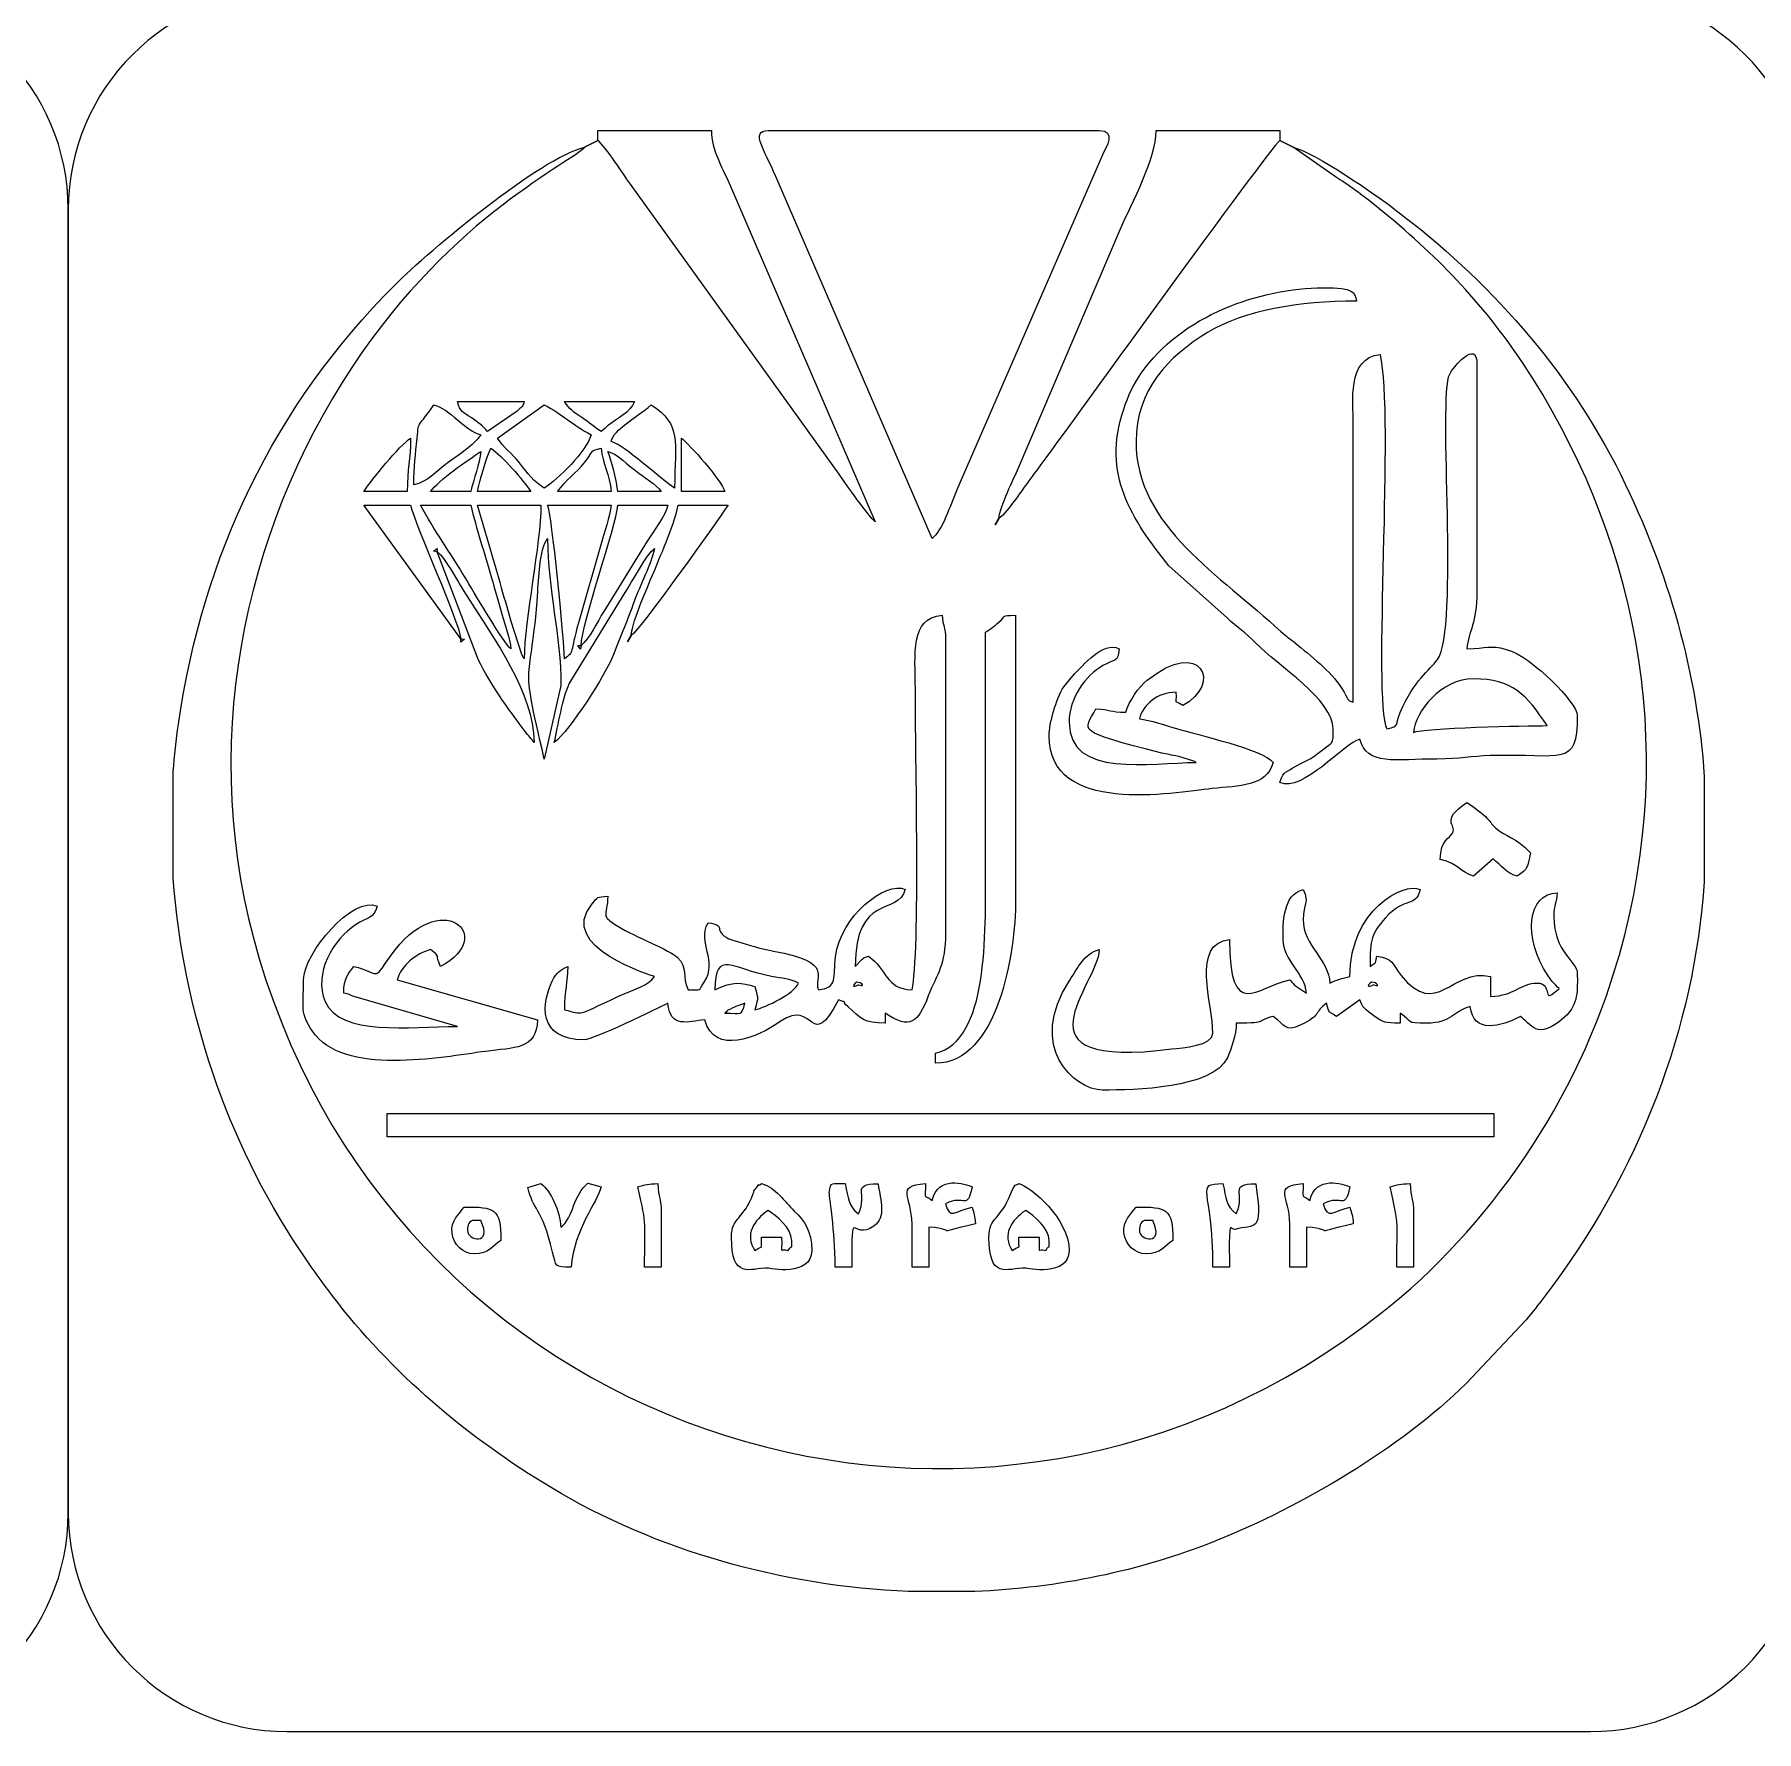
# Model space of a CAD drawing. Header units: millimetres. Extents: x -591 to 604, y 170 to 320.
# Drawn here: x 155.21 to 204.46, y 170.47 to 219.02 of the extents above; entities that cross this region are included whole.
import ezdxf

# ---------------------------------------------------------------- set-up
doc = ezdxf.new("R2010")
doc.units = ezdxf.units.MM
doc.header["$MEASUREMENT"] = 0
doc.layers.add('Layer 1', color=7, linetype='Continuous')

msp = doc.modelspace()

# ---------------------------------------------------------------- linework, layer by layer
at = {"layer": 'Layer 1', "color": 250, "lineweight": 18}
for points in [[(112.6292, 220.2725), (112.6292, 220.2725), (149.9166, 220.2725), (149.9166, 220.2725), (153.3625, 220.2725), (156.1729, 217.4621), (156.1729, 214.0162), (156.1729, 214.0162), (156.1729, 176.7288), (156.1729, 176.7288), (156.1729, 173.2829), (153.3625, 170.4725), (149.9166, 170.4725), (149.9166, 170.4725), (112.6292, 170.4725), (112.6292, 170.4725), (109.1833, 170.4725), (106.3729, 173.2829), (106.3729, 176.7288), (106.3729, 176.7288), (106.3729, 214.0162), (106.3729, 214.0162), (106.3729, 217.4621), (109.1833, 220.2725), (112.6292, 220.2725)], [(162.4292, 220.2725), (162.4292, 220.2725), (199.7166, 220.2725), (199.7166, 220.2725), (203.1625, 220.2725), (205.9729, 217.4621), (205.9729, 214.0162), (205.9729, 214.0162), (205.9729, 176.7288), (205.9729, 176.7288), (205.9729, 173.2829), (203.1625, 170.4725), (199.7166, 170.4725), (199.7166, 170.4725), (162.4292, 170.4725), (162.4292, 170.4725), (158.9833, 170.4725), (156.1729, 173.2829), (156.1729, 176.7288), (156.1729, 176.7288), (156.1729, 214.0162), (156.1729, 214.0162), (156.1729, 217.4621), (158.9833, 220.2725), (162.4292, 220.2725)]]:
    msp.add_open_spline(points, degree=3, knots=[0, 0, 0, 0, 0.125, 0.125, 0.125, 0.25, 0.25, 0.25, 0.375, 0.375, 0.375, 0.5, 0.5, 0.5, 0.625, 0.625, 0.625, 0.75, 0.75, 0.75, 0.875, 0.875, 0.875, 1, 1, 1, 1], dxfattribs=at)
at = {"layer": 'Layer 1', "color": 240}
for points, knots in [([(171.3196, 215.9787), (171.5502, 215.8096), (172.0702, 214.9777), (172.3027, 214.667), (172.3027, 214.667), (178.2232, 206.4356), (178.2232, 206.4356), (178.3936, 206.1854), (179.0925, 205.1977), (179.2561, 205.078), (179.2561, 205.078), (175.0753, 214.7622), (175.0753, 214.7622), (174.8812, 215.2163), (174.5706, 215.7037), (174.5706, 216.2656), (174.5706, 216.2656), (171.3196, 216.2656), (171.3196, 216.2656), (171.3196, 216.2656), (171.3196, 215.9787), (171.3196, 215.9787)], [0, 0, 0, 0, 0.1428571, 0.1428571, 0.1428571, 0.2857143, 0.2857143, 0.2857143, 0.4285714, 0.4285714, 0.4285714, 0.5714286, 0.5714286, 0.5714286, 0.7142857, 0.7142857, 0.7142857, 0.8571429, 0.8571429, 0.8571429, 1, 1, 1, 1]), ([(180.8816, 204.5999), (181.1687, 204.8104), (181.4157, 205.5724), (181.5919, 205.9932), (181.5919, 205.9932), (185.7667, 215.5944), (185.7667, 215.5944), (185.8563, 215.7854), (186.1591, 216.2656), (185.6625, 216.2656), (185.6625, 216.2656), (176.1963, 216.2656), (176.1963, 216.2656), (175.6735, 216.2656), (176.0796, 215.7359), (176.4138, 214.9534), (176.4138, 214.9534), (180.8816, 204.5999), (180.8816, 204.5999)], [0, 0, 0, 0, 0.1666667, 0.1666667, 0.1666667, 0.3333333, 0.3333333, 0.3333333, 0.5, 0.5, 0.5, 0.6666667, 0.6666667, 0.6666667, 0.8333333, 0.8333333, 0.8333333, 1, 1, 1, 1]), ([(182.794, 205.1736), (183.0156, 205.322), (183.5902, 206.1717), (183.805, 206.4575), (184.5037, 207.3873), (190.5305, 215.7622), (190.8261, 215.9787), (190.8261, 215.9787), (190.8261, 216.2656), (190.8261, 216.2656), (190.8261, 216.2656), (187.2881, 216.2656), (187.2881, 216.2656), (187.2881, 215.4549), (186.5991, 214.202), (186.269, 213.46), (186.269, 213.46), (183.3541, 206.6215), (183.3541, 206.6215), (183.2212, 206.2995), (182.824, 205.5346), (182.794, 205.1736)], [0, 0, 0, 0, 0.1428571, 0.1428571, 0.1428571, 0.2857143, 0.2857143, 0.2857143, 0.4285714, 0.4285714, 0.4285714, 0.5714286, 0.5714286, 0.5714286, 0.7142857, 0.7142857, 0.7142857, 0.8571429, 0.8571429, 0.8571429, 1, 1, 1, 1]), ([(191.2086, 215.7875), (191.2086, 215.7875), (192.4517, 214.927), (192.4517, 214.927), (192.9052, 214.6247), (193.2274, 214.3902), (193.6645, 214.0364), (195.2564, 212.7483), (196.6343, 211.3385), (197.7687, 209.6301), (200.9679, 204.8115), (202.2842, 198.8305), (200.5401, 192.6866), (199.3464, 188.4813), (196.7604, 184.838), (193.75, 182.4562), (182.3688, 173.4512), (165.7576, 178.6985), (161.6269, 192.6121), (159.856, 198.577), (161.1464, 204.754), (164.3008, 209.5151), (167.185, 213.8681), (170.6318, 215.3707), (170.9371, 215.7875), (169.6893, 215.4968), (166.5263, 212.8586), (165.5108, 211.8432), (162.0588, 208.3916), (160.0269, 204.1153), (159.3241, 199.2881), (159.2586, 198.8392), (159.2096, 198.3872), (159.1759, 197.9331), (159.1759, 197.9331), (159.1759, 194.8858), (159.1759, 194.8858), (159.4508, 191.0946), (160.7288, 187.3401), (162.771, 184.2897), (163.1116, 183.781), (163.3595, 183.4306), (163.7237, 182.9477), (165.3836, 180.7463), (167.6312, 178.86), (169.9861, 177.4489), (173.0029, 175.6412), (176.5899, 174.6299), (180.2087, 174.4793), (180.2087, 174.4793), (182.1016, 174.4793), (182.1016, 174.4793), (184.4773, 174.5787), (186.8263, 175.0554), (188.9957, 175.9271), (191.4467, 176.9121), (194.2903, 178.581), (196.1588, 180.4297), (196.1588, 180.4297), (197.8738, 182.2528), (197.8738, 182.2528), (198.0527, 182.4643), (198.2271, 182.6916), (198.381, 182.8928), (201.1437, 186.5041), (202.6745, 190.5925), (202.9699, 194.7787), (202.9699, 194.7787), (202.9699, 197.7939), (202.9699, 197.7939), (202.7652, 200.7065), (201.9689, 203.6224), (200.5794, 206.4167), (199.0627, 209.4669), (196.7818, 212.0047), (194.1182, 214.0118), (193.5522, 214.4384), (191.863, 215.6351), (191.2086, 215.7875)], [0, 0, 0, 0, 0.0384615, 0.0384615, 0.0384615, 0.0769231, 0.0769231, 0.0769231, 0.1153846, 0.1153846, 0.1153846, 0.1538462, 0.1538462, 0.1538462, 0.1923077, 0.1923077, 0.1923077, 0.2307692, 0.2307692, 0.2307692, 0.2692308, 0.2692308, 0.2692308, 0.3076923, 0.3076923, 0.3076923, 0.3461538, 0.3461538, 0.3461538, 0.3846154, 0.3846154, 0.3846154, 0.4230769, 0.4230769, 0.4230769, 0.4615385, 0.4615385, 0.4615385, 0.5, 0.5, 0.5, 0.5384615, 0.5384615, 0.5384615, 0.5769231, 0.5769231, 0.5769231, 0.6153846, 0.6153846, 0.6153846, 0.6538462, 0.6538462, 0.6538462, 0.6923077, 0.6923077, 0.6923077, 0.7307692, 0.7307692, 0.7307692, 0.7692308, 0.7692308, 0.7692308, 0.8076923, 0.8076923, 0.8076923, 0.8461538, 0.8461538, 0.8461538, 0.8846154, 0.8846154, 0.8846154, 0.9230769, 0.9230769, 0.9230769, 0.9615385, 0.9615385, 0.9615385, 1, 1, 1, 1]), ([(171.1283, 215.8831), (171.1283, 215.8831), (170.9371, 215.7875), (170.9371, 215.7875), (170.9371, 215.7875), (171.1283, 215.8831), (171.1283, 215.8831)], [0, 0, 0, 0, 0.5, 0.5, 0.5, 1, 1, 1, 1]), ([(171.3196, 215.9787), (171.3196, 215.9787), (171.1283, 215.8831), (171.1283, 215.8831), (171.1283, 215.8831), (171.3196, 215.9787), (171.3196, 215.9787)], [0, 0, 0, 0, 0.5, 0.5, 0.5, 1, 1, 1, 1]), ([(191.0174, 215.8831), (191.0174, 215.8831), (190.8261, 215.9787), (190.8261, 215.9787), (190.8261, 215.9787), (191.0174, 215.8831), (191.0174, 215.8831)], [0, 0, 0, 0, 0.5, 0.5, 0.5, 1, 1, 1, 1]), ([(191.2086, 215.7875), (191.2086, 215.7875), (191.0174, 215.8831), (191.0174, 215.8831), (191.0174, 215.8831), (191.2086, 215.7875), (191.2086, 215.7875)], [0, 0, 0, 0, 0.5, 0.5, 0.5, 1, 1, 1, 1]), ([(192.356, 199.1495), (192.356, 198.686), (192.341, 198.7803), (192.0767, 198.5682), (191.6403, 198.2179), (191.534, 198.2425), (191.1834, 198.0272), (190.9701, 197.8963), (190.8963, 197.8824), (190.8261, 197.6195), (191.4836, 197.3155), (192.6517, 198.7373), (193.1209, 198.8626), (193.3028, 198.0823), (194.1482, 198.2929), (195.3205, 198.2886), (195.9836, 198.2862), (196.3131, 198.3716), (196.8471, 198.3877), (198.9328, 198.4501), (199.3364, 198.0229), (199.3364, 199.5319), (199.3364, 199.889), (198.0728, 201.2026), (197.3039, 201.4268), (196.8175, 201.5686), (196.7521, 201.4443), (196.1808, 201.4443), (196.2242, 201.9662), (196.4677, 202.1736), (196.4677, 203.07), (196.4677, 203.07), (196.4677, 209.5721), (196.4677, 209.5721), (196.4677, 210.3439), (195.7635, 209.4628), (195.6864, 209.3017), (195.3469, 208.5923), (195.963, 201.9926), (195.3411, 201.1368), (195.1056, 200.8128), (194.6721, 200.5596), (194.2739, 199.622), (194.102, 199.2171), (194.2838, 199.2558), (193.886, 199.1495), (193.4744, 200.0073), (194.1002, 208.1185), (193.6947, 209.8589), (192.7349, 209.7791), (192.9294, 208.4296), (192.9297, 207.9466), (192.9297, 207.9466), (192.9297, 199.9144), (192.9297, 199.9144), (192.7248, 199.9971), (192.8418, 199.9253), (192.5842, 200.3339), (192.2935, 200.7949), (191.6948, 201.2529), (191.2746, 201.606), (191.0811, 201.7687), (191.0428, 201.7644), (190.8492, 201.9456), (189.1456, 203.5403), (186.7144, 204.921), (186.7144, 207.3728), (186.7144, 208.8435), (187.6426, 209.8092), (188.7611, 210.4897), (189.8008, 211.1222), (191.3764, 211.389), (193.0254, 211.389), (192.9568, 211.6456), (192.9755, 211.7715), (192.0692, 211.7715), (190.2711, 211.7715), (187.9887, 210.9647), (186.8651, 209.3259), (186.6345, 208.9895), (186.5036, 208.7163), (186.363, 208.2981), (185.7295, 206.4133), (186.5884, 205.1585), (187.655, 203.8192), (187.655, 203.8192), (189.3202, 202.329), (189.3202, 202.329), (189.6266, 202.0369), (189.8293, 201.9192), (190.1322, 201.6111), (190.7708, 200.962), (192.356, 199.9869), (192.356, 199.1495)], [0, 0, 0, 0, 0.0322581, 0.0322581, 0.0322581, 0.0645161, 0.0645161, 0.0645161, 0.0967742, 0.0967742, 0.0967742, 0.1290323, 0.1290323, 0.1290323, 0.1612903, 0.1612903, 0.1612903, 0.1935484, 0.1935484, 0.1935484, 0.2258065, 0.2258065, 0.2258065, 0.2580645, 0.2580645, 0.2580645, 0.2903226, 0.2903226, 0.2903226, 0.3225806, 0.3225806, 0.3225806, 0.3548387, 0.3548387, 0.3548387, 0.3870968, 0.3870968, 0.3870968, 0.4193548, 0.4193548, 0.4193548, 0.4516129, 0.4516129, 0.4516129, 0.483871, 0.483871, 0.483871, 0.516129, 0.516129, 0.516129, 0.5483871, 0.5483871, 0.5483871, 0.5806452, 0.5806452, 0.5806452, 0.6129032, 0.6129032, 0.6129032, 0.6451613, 0.6451613, 0.6451613, 0.6774194, 0.6774194, 0.6774194, 0.7096774, 0.7096774, 0.7096774, 0.7419355, 0.7419355, 0.7419355, 0.7741935, 0.7741935, 0.7741935, 0.8064516, 0.8064516, 0.8064516, 0.8387097, 0.8387097, 0.8387097, 0.8709677, 0.8709677, 0.8709677, 0.9032258, 0.9032258, 0.9032258, 0.9354839, 0.9354839, 0.9354839, 0.9677419, 0.9677419, 0.9677419, 1, 1, 1, 1]), ([(166.0605, 206.1298), (166.4675, 206.2246), (166.7042, 206.5187), (167.0437, 206.7721), (167.3833, 207.0254), (167.7565, 207.2409), (167.9729, 207.5641), (167.5133, 207.6869), (167.0937, 208.302), (166.6343, 208.4246), (166.1788, 207.7447), (166.203, 208.0277), (166.1524, 207.4723), (166.1083, 206.9869), (166.0605, 206.6771), (166.0605, 206.1298)], [0, 0, 0, 0, 0.2, 0.2, 0.2, 0.4, 0.4, 0.4, 0.6, 0.6, 0.6, 0.8, 0.8, 0.8, 1, 1, 1, 1]), ([(168.1642, 207.6597), (168.1642, 207.6597), (169.014, 208.2442), (169.014, 208.2442), (169.1573, 208.3789), (169.1375, 208.3037), (169.216, 208.5203), (169.216, 208.5203), (167.3036, 208.5203), (167.3036, 208.5203), (167.3884, 208.2024), (167.4634, 208.2212), (167.6983, 208.0546), (167.8777, 207.9275), (168.0404, 207.8285), (168.1642, 207.6597)], [0, 0, 0, 0, 0.2, 0.2, 0.2, 0.4, 0.4, 0.4, 0.6, 0.6, 0.6, 0.8, 0.8, 0.8, 1, 1, 1, 1]), ([(168.4511, 207.4685), (168.6452, 207.1785), (168.8475, 207.0596), (169.08, 206.7588), (169.3187, 206.4499), (169.487, 206.2368), (169.7897, 206.0342), (170.1705, 206.2891), (171.001, 207.0875), (171.1283, 207.5641), (170.6099, 207.8384), (170.3081, 208.1505), (169.7897, 208.4246), (169.7897, 208.4246), (168.4511, 207.4685), (168.4511, 207.4685)], [0, 0, 0, 0, 0.2, 0.2, 0.2, 0.4, 0.4, 0.4, 0.6, 0.6, 0.6, 0.8, 0.8, 0.8, 1, 1, 1, 1]), ([(171.4152, 207.6597), (171.4152, 207.6597), (171.5179, 207.7482), (171.5179, 207.7482), (171.5328, 207.7606), (171.6014, 207.8186), (171.622, 207.8355), (171.8782, 208.0437), (172.2527, 208.1922), (172.3714, 208.5203), (172.3714, 208.5203), (170.3634, 208.5203), (170.3634, 208.5203), (170.5153, 208.2935), (170.6178, 208.2195), (170.8594, 208.0602), (171.0908, 207.9077), (171.2163, 207.7928), (171.4152, 207.6597)], [0, 0, 0, 0, 0.1666667, 0.1666667, 0.1666667, 0.3333333, 0.3333333, 0.3333333, 0.5, 0.5, 0.5, 0.6666667, 0.6666667, 0.6666667, 0.8333333, 0.8333333, 0.8333333, 1, 1, 1, 1]), ([(171.7021, 207.3728), (172.0744, 207.2734), (173.1168, 206.3035), (173.5188, 206.0342), (173.5188, 207.4135), (173.7347, 207.832), (172.8495, 208.4246), (172.3571, 207.9967), (171.8, 207.7394), (171.7021, 207.3728)], [0, 0, 0, 0, 0.3333333, 0.3333333, 0.3333333, 0.6666667, 0.6666667, 0.6666667, 1, 1, 1, 1]), ([(164.6263, 205.9386), (164.6263, 205.9386), (165.8693, 205.9386), (165.8693, 205.9386), (165.8693, 206.6073), (165.9649, 206.8528), (165.9649, 207.4685), (165.6453, 207.2546), (164.8566, 206.2827), (164.6263, 205.9386)], [0, 0, 0, 0, 0.3333333, 0.3333333, 0.3333333, 0.6666667, 0.6666667, 0.6666667, 1, 1, 1, 1]), ([(173.7101, 205.9386), (173.7101, 205.9386), (174.9531, 205.9386), (174.9531, 205.9386), (174.868, 206.2573), (173.9319, 207.306), (173.7101, 207.4685), (173.7101, 207.4685), (173.7101, 205.9386), (173.7101, 205.9386)], [0, 0, 0, 0, 0.3333333, 0.3333333, 0.3333333, 0.6666667, 0.6666667, 0.6666667, 1, 1, 1, 1]), ([(166.5386, 205.9386), (166.5386, 205.9386), (167.686, 205.9386), (167.686, 205.9386), (167.7702, 206.2995), (167.9438, 206.7367), (167.9729, 207.086), (167.6141, 206.8458), (166.7593, 206.2679), (166.5386, 205.9386)], [0, 0, 0, 0, 0.3333333, 0.3333333, 0.3333333, 0.6666667, 0.6666667, 0.6666667, 1, 1, 1, 1]), ([(167.8773, 205.9386), (167.8773, 205.9386), (169.4072, 205.9386), (169.4072, 205.9386), (169.1827, 206.2737), (168.5956, 206.9568), (168.2598, 207.1816), (168.1315, 206.9145), (167.953, 206.2634), (167.8773, 205.9386)], [0, 0, 0, 0, 0.3333333, 0.3333333, 0.3333333, 0.6666667, 0.6666667, 0.6666667, 1, 1, 1, 1]), ([(170.1722, 205.9386), (170.1722, 205.9386), (171.7021, 205.9386), (171.7021, 205.9386), (171.6607, 206.4354), (171.453, 206.7277), (171.4152, 207.1816), (171.0852, 207.0935), (171.2474, 207.1722), (170.9506, 206.7857), (170.705, 206.466), (170.4007, 206.2798), (170.1722, 205.9386)], [0, 0, 0, 0, 0.25, 0.25, 0.25, 0.5, 0.5, 0.5, 0.75, 0.75, 0.75, 1, 1, 1, 1]), ([(171.8934, 205.9386), (171.8934, 205.9386), (173.1363, 205.9386), (173.1363, 205.9386), (172.9888, 206.1402), (172.6334, 206.3614), (172.3979, 206.5388), (171.9521, 206.8747), (171.9151, 207.0037), (171.6065, 207.086), (171.6967, 206.8979), (171.8714, 206.2025), (171.8934, 205.9386)], [0, 0, 0, 0, 0.25, 0.25, 0.25, 0.5, 0.5, 0.5, 0.75, 0.75, 0.75, 1, 1, 1, 1]), ([(167.3992, 201.7313), (167.3584, 202.2214), (166.1091, 204.9372), (165.9649, 205.556), (165.9649, 205.556), (164.6263, 205.556), (164.6263, 205.556), (164.6263, 205.556), (167.3992, 201.7313), (167.3992, 201.7313)], [0, 0, 0, 0, 0.3333333, 0.3333333, 0.3333333, 0.6666667, 0.6666667, 0.6666667, 1, 1, 1, 1]), ([(168.8335, 201.4443), (168.8082, 201.748), (168.6728, 202.113), (168.5799, 202.4338), (168.4716, 202.8078), (168.3684, 203.1603), (168.2806, 203.4731), (168.0825, 204.1783), (167.8441, 204.8774), (167.686, 205.556), (167.686, 205.556), (166.2518, 205.556), (166.2518, 205.556), (166.6382, 204.8256), (167.0935, 204.2096), (167.5257, 203.4833), (167.731, 203.1382), (168.6357, 201.5892), (168.8335, 201.4443)], [0, 0, 0, 0, 0.1666667, 0.1666667, 0.1666667, 0.3333333, 0.3333333, 0.3333333, 0.5, 0.5, 0.5, 0.6666667, 0.6666667, 0.6666667, 0.8333333, 0.8333333, 0.8333333, 1, 1, 1, 1]), ([(169.216, 201.1576), (169.216, 202.2683), (169.694, 204.4569), (169.694, 205.556), (169.694, 205.556), (167.8773, 205.556), (167.8773, 205.556), (167.8773, 205.556), (168.5259, 203.3361), (168.5259, 203.3361), (168.641, 202.9262), (168.7295, 202.6169), (168.8447, 202.2206), (168.8447, 202.2206), (169.1462, 201.2789), (169.1462, 201.2789), (169.1544, 201.2624), (169.174, 201.231), (169.1808, 201.218), (169.1877, 201.2049), (169.2026, 201.1766), (169.216, 201.1576)], [0, 0, 0, 0, 0.1428571, 0.1428571, 0.1428571, 0.2857143, 0.2857143, 0.2857143, 0.4285714, 0.4285714, 0.4285714, 0.5714286, 0.5714286, 0.5714286, 0.7142857, 0.7142857, 0.7142857, 0.8571429, 0.8571429, 0.8571429, 1, 1, 1, 1]), ([(170.3634, 201.1576), (170.6617, 201.376), (170.5147, 201.2874), (170.7666, 202.1886), (170.7666, 202.1886), (171.4039, 204.4198), (171.4039, 204.4198), (171.4985, 204.7439), (171.6748, 205.229), (171.7021, 205.556), (171.7021, 205.556), (169.8853, 205.556), (169.8853, 205.556), (170.0034, 205.31), (170.3634, 201.713), (170.3634, 201.1576)], [0, 0, 0, 0, 0.2, 0.2, 0.2, 0.4, 0.4, 0.4, 0.6, 0.6, 0.6, 0.8, 0.8, 0.8, 1, 1, 1, 1]), ([(170.8415, 201.5399), (171.0759, 201.7117), (171.3085, 202.2235), (171.4923, 202.5148), (171.4923, 202.5148), (172.7353, 204.5228), (172.7353, 204.5228), (172.919, 204.8145), (173.2399, 205.2278), (173.3276, 205.556), (173.3276, 205.556), (171.8934, 205.556), (171.8934, 205.556), (171.8408, 204.924), (170.8553, 202.1594), (170.8415, 201.5399)], [0, 0, 0, 0, 0.2, 0.2, 0.2, 0.4, 0.4, 0.4, 0.6, 0.6, 0.6, 0.8, 0.8, 0.8, 1, 1, 1, 1]), ([(172.2758, 201.8269), (172.5455, 202.0074), (174.7224, 205.0687), (175.0489, 205.556), (175.0489, 205.556), (173.6145, 205.556), (173.6145, 205.556), (173.582, 205.1663), (173.1025, 204.085), (172.9589, 203.7256), (172.7777, 203.2723), (172.3144, 202.2902), (172.2758, 201.8269)], [0, 0, 0, 0, 0.25, 0.25, 0.25, 0.5, 0.5, 0.5, 0.75, 0.75, 0.75, 1, 1, 1, 1]), ([(182.794, 205.1736), (182.794, 205.1736), (182.684, 204.9872), (182.684, 204.9872), (182.684, 204.9872), (182.794, 205.1736), (182.794, 205.1736)], [0, 0, 0, 0, 0.5, 0.5, 0.5, 1, 1, 1, 1]), ([(169.7897, 198.2889), (169.7897, 198.2889), (170.2678, 200.3925), (170.2678, 200.3925), (170.2678, 201.8315), (169.8853, 203.1305), (169.8853, 204.5999), (169.6604, 204.2761), (169.6395, 203.6323), (169.6018, 203.0666), (169.4087, 200.1816), (169.0616, 201.4142), (169.7897, 198.2889)], [0, 0, 0, 0, 0.25, 0.25, 0.25, 0.5, 0.5, 0.5, 0.75, 0.75, 0.75, 1, 1, 1, 1]), ([(166.7299, 204.2174), (166.7299, 204.2174), (166.7299, 204.313), (166.7299, 204.313), (166.7299, 204.313), (166.6183, 204.2333), (166.6183, 204.2333), (166.6183, 204.2333), (166.7299, 204.2174), (166.7299, 204.2174)], [0, 0, 0, 0, 0.3333333, 0.3333333, 0.3333333, 0.6666667, 0.6666667, 0.6666667, 1, 1, 1, 1]), ([(166.7299, 204.2174), (166.7299, 204.2174), (167.8624, 201.2383), (167.8624, 201.2383), (168.1034, 200.6315), (168.8056, 199.6434), (169.2415, 199.0793), (169.3354, 198.9581), (169.4182, 198.8644), (169.5028, 198.767), (169.4711, 200.1936), (168.3738, 201.7132), (167.5717, 202.9556), (167.372, 203.2649), (166.9592, 204.0493), (166.7299, 204.2174)], [0, 0, 0, 0, 0.2, 0.2, 0.2, 0.4, 0.4, 0.4, 0.6, 0.6, 0.6, 0.8, 0.8, 0.8, 1, 1, 1, 1]), ([(170.0766, 198.767), (170.508, 199.0832), (171.549, 200.7167), (171.7707, 201.2802), (171.9823, 201.8177), (172.1751, 202.2804), (172.3603, 202.7942), (172.5314, 203.2696), (172.8384, 203.8549), (172.9451, 204.313), (172.7153, 204.1446), (172.3035, 203.361), (172.1033, 203.0513), (172.1033, 203.0513), (170.5045, 200.4426), (170.5045, 200.4426), (170.3073, 200.027), (170.1882, 199.2466), (170.0766, 198.767)], [0, 0, 0, 0, 0.1666667, 0.1666667, 0.1666667, 0.3333333, 0.3333333, 0.3333333, 0.5, 0.5, 0.5, 0.6666667, 0.6666667, 0.6666667, 0.8333333, 0.8333333, 0.8333333, 1, 1, 1, 1]), ([(180.3079, 191.6911), (179.5415, 191.7081), (179.5967, 192.2912), (179.0649, 192.6473), (178.8908, 192.6007), (178.968, 192.6274), (178.8703, 192.5549), (178.8703, 192.5549), (178.6824, 192.3605), (178.6824, 192.3605), (178.6824, 194.4652), (179.9095, 193.7842), (180.1167, 194.5597), (179.5532, 194.8202), (178.2608, 193.7889), (178.1219, 192.6339), (178.0537, 192.0663), (178.1842, 191.7371), (177.6306, 191.6911), (177.4678, 192.0852), (178.1304, 192.461), (176.3472, 192.7982), (175.8762, 192.8871), (175.7148, 192.9497), (175.2886, 193.0783), (175.2835, 193.0798), (175.0815, 193.1421), (175.0709, 193.1475), (174.5776, 193.3959), (175.0345, 193.5423), (174.4752, 193.6035), (174.1476, 193.0205), (174.7822, 192.5368), (174.3604, 191.9039), (174.1796, 191.6326), (174.3126, 191.7002), (173.9014, 191.6911), (173.7134, 192.0829), (173.9213, 192.295), (173.5914, 192.6241), (173.405, 192.8101), (172.3862, 193.2026), (171.8917, 193.5086), (171.367, 193.8335), (171.5931, 193.7706), (171.6065, 194.3685), (171.2827, 194.3415), (171.332, 194.3611), (171.1562, 194.1493), (170.1183, 192.8975), (172.9183, 192.0757), (172.9451, 192.0736), (172.7359, 191.7879), (172.449, 191.752), (171.8959, 191.4971), (170.6547, 190.9253), (170.9505, 190.9806), (170.3634, 191.1174), (170.3634, 191.6979), (170.4591, 191.8835), (170.4591, 192.3605), (170.2293, 192.2389), (170.1504, 192.2046), (170.0199, 191.9387), (169.7249, 191.3373), (169.5608, 190.2567), (170.9371, 190.2567), (171.1748, 190.2567), (173.0251, 191.1485), (173.3276, 191.3085), (173.3894, 190.5655), (173.9026, 190.7908), (174.3794, 190.8304), (174.6551, 189.798), (175.8936, 190.3298), (176.5396, 190.779), (177.5524, 191.4832), (177.3728, 189.8329), (178.2043, 191.4041), (178.5728, 191.2708), (178.2263, 191.422), (178.4777, 191.1994), (178.8487, 190.8709), (178.9321, 190.7348), (179.543, 190.7348), (179.543, 190.7348), (179.543, 191.0216), (179.543, 191.0216), (180.2633, 190.5391), (180.4714, 190.7447), (180.7736, 191.5121), (181.0347, 192.1752), (181.2641, 192.3724), (181.2641, 193.3166), (181.2641, 193.3166), (181.2641, 201.7313), (181.2641, 201.7313), (181.2641, 202.061), (181.1934, 202.1015), (181.1685, 202.4006), (180.2403, 202.3234), (180.4034, 201.2883), (180.4035, 200.2969), (180.4037, 198.4505), (180.5429, 192.6997), (180.3079, 191.6911)], [0, 0, 0, 0, 0.0285714, 0.0285714, 0.0285714, 0.0571429, 0.0571429, 0.0571429, 0.0857143, 0.0857143, 0.0857143, 0.1142857, 0.1142857, 0.1142857, 0.1428571, 0.1428571, 0.1428571, 0.1714286, 0.1714286, 0.1714286, 0.2, 0.2, 0.2, 0.2285714, 0.2285714, 0.2285714, 0.2571429, 0.2571429, 0.2571429, 0.2857143, 0.2857143, 0.2857143, 0.3142857, 0.3142857, 0.3142857, 0.3428571, 0.3428571, 0.3428571, 0.3714286, 0.3714286, 0.3714286, 0.4, 0.4, 0.4, 0.4285714, 0.4285714, 0.4285714, 0.4571429, 0.4571429, 0.4571429, 0.4857143, 0.4857143, 0.4857143, 0.5142857, 0.5142857, 0.5142857, 0.5428571, 0.5428571, 0.5428571, 0.5714286, 0.5714286, 0.5714286, 0.6, 0.6, 0.6, 0.6285714, 0.6285714, 0.6285714, 0.6571429, 0.6571429, 0.6571429, 0.6857143, 0.6857143, 0.6857143, 0.7142857, 0.7142857, 0.7142857, 0.7428571, 0.7428571, 0.7428571, 0.7714286, 0.7714286, 0.7714286, 0.8, 0.8, 0.8, 0.8285714, 0.8285714, 0.8285714, 0.8571429, 0.8571429, 0.8571429, 0.8857143, 0.8857143, 0.8857143, 0.9142857, 0.9142857, 0.9142857, 0.9428571, 0.9428571, 0.9428571, 0.9714286, 0.9714286, 0.9714286, 1, 1, 1, 1]), ([(182.4115, 201.9225), (182.4115, 199.6913), (182.4115, 197.4602), (182.4115, 195.2291), (182.4115, 193.2472), (182.4967, 190.2283), (180.9773, 189.8742), (180.9773, 189.8742), (180.9773, 189.5873), (180.9773, 189.5873), (182.7528, 189.5873), (183.2721, 192.7273), (183.2721, 194.2728), (183.2721, 194.2728), (183.2721, 202.4006), (183.2721, 202.4006), (182.8106, 202.3903), (183.0296, 202.3958), (182.7936, 202.2096), (182.7918, 202.2082), (182.714, 202.1342), (182.6396, 202.077), (182.5344, 201.9959), (182.4946, 201.978), (182.4115, 201.9225)], [0, 0, 0, 0, 0.125, 0.125, 0.125, 0.25, 0.25, 0.25, 0.375, 0.375, 0.375, 0.5, 0.5, 0.5, 0.625, 0.625, 0.625, 0.75, 0.75, 0.75, 0.875, 0.875, 0.875, 1, 1, 1, 1]), ([(167.3992, 201.7313), (167.3992, 201.7313), (167.3992, 201.6357), (167.3992, 201.6357), (167.3992, 201.6357), (167.5108, 201.7154), (167.5108, 201.7154), (167.5108, 201.7154), (167.3992, 201.7313), (167.3992, 201.7313)], [0, 0, 0, 0, 0.3333333, 0.3333333, 0.3333333, 0.6666667, 0.6666667, 0.6666667, 1, 1, 1, 1]), ([(170.8415, 201.5399), (170.8415, 201.5399), (170.7459, 201.5399), (170.7459, 201.5399), (170.7459, 201.5399), (170.8256, 201.4285), (170.8256, 201.4285), (170.8256, 201.4285), (170.8415, 201.5399), (170.8415, 201.5399)], [0, 0, 0, 0, 0.3333333, 0.3333333, 0.3333333, 0.6666667, 0.6666667, 0.6666667, 1, 1, 1, 1]), ([(172.2758, 201.8269), (172.2758, 201.8269), (172.1658, 201.6403), (172.1658, 201.6403), (172.1658, 201.6403), (172.2758, 201.8269), (172.2758, 201.8269)], [0, 0, 0, 0, 0.5, 0.5, 0.5, 1, 1, 1, 1]), ([(184.2282, 198.9582), (184.2282, 196.6664), (187.7497, 197.32), (188.8968, 197.4452), (189.6581, 197.5285), (190.4474, 197.4916), (190.6349, 198.1932), (190.3614, 198.5665), (188.4438, 198.9844), (187.8736, 199.1612), (187.6211, 199.2396), (187.099, 199.4123), (186.81, 199.4363), (186.9231, 199.86), (187.3195, 200.1892), (187.8618, 200.2013), (187.8989, 199.7572), (187.7594, 200.0341), (188.0532, 199.8187), (189.1952, 200.4232), (188.5828, 201.7947), (187.0383, 200.5468), (186.8055, 200.359), (186.5006, 199.9412), (186.4277, 199.6275), (185.947, 199.6275), (185.9995, 199.7136), (185.567, 199.7232), (185.2232, 199.0736), (184.9384, 199.101), (187.4576, 198.4583), (187.5947, 198.4234), (187.7153, 198.4107), (187.9368, 198.3638), (187.9368, 198.3638), (188.372, 198.2252), (188.372, 198.2252), (188.3861, 198.2191), (188.4155, 198.206), (188.4357, 198.1932), (187.141, 198.1932), (184.802, 197.7294), (184.802, 199.3407), (184.802, 200.0393), (185.2729, 200.6754), (185.7635, 200.961), (186.1371, 201.1785), (186.1898, 201.0188), (186.2363, 201.4443), (185.749, 201.6698), (185.2167, 200.9689), (184.905, 200.6721), (184.905, 200.6721), (184.6456, 200.3578), (184.6456, 200.3578), (184.4266, 200.0085), (184.2282, 199.2962), (184.2282, 198.9582)], [0, 0, 0, 0, 0.0526316, 0.0526316, 0.0526316, 0.1052632, 0.1052632, 0.1052632, 0.1578947, 0.1578947, 0.1578947, 0.2105263, 0.2105263, 0.2105263, 0.2631579, 0.2631579, 0.2631579, 0.3157895, 0.3157895, 0.3157895, 0.3684211, 0.3684211, 0.3684211, 0.4210526, 0.4210526, 0.4210526, 0.4736842, 0.4736842, 0.4736842, 0.5263158, 0.5263158, 0.5263158, 0.5789474, 0.5789474, 0.5789474, 0.6315789, 0.6315789, 0.6315789, 0.6842105, 0.6842105, 0.6842105, 0.7368421, 0.7368421, 0.7368421, 0.7894737, 0.7894737, 0.7894737, 0.8421053, 0.8421053, 0.8421053, 0.8947368, 0.8947368, 0.8947368, 0.9473684, 0.9473684, 0.9473684, 1, 1, 1, 1]), ([(194.6509, 199.0538), (194.7003, 199.6482), (195.442, 200.5839), (196.372, 200.5839), (197.4821, 200.5839), (197.8813, 200.1327), (198.4757, 199.245), (197.8883, 199.245), (194.9239, 199.185), (194.6509, 199.0538)], [0, 0, 0, 0, 0.3333333, 0.3333333, 0.3333333, 0.6666667, 0.6666667, 0.6666667, 1, 1, 1, 1]), ([(195.4158, 195.4203), (195.9692, 195.2913), (195.9856, 195.0453), (196.372, 194.9422), (196.372, 194.9422), (196.9279, 195.4389), (196.9279, 195.4389), (197.1553, 195.2381), (197.3063, 195.0245), (197.6151, 194.9422), (197.9416, 195.1608), (197.8955, 195.1736), (197.9975, 195.6115), (197.5742, 196.0577), (197.266, 196.087), (197.0402, 196.2797), (196.7635, 196.5154), (196.9261, 196.5467), (196.1808, 197.0458), (195.3874, 196.5145), (195.8959, 196.4234), (195.7733, 196.1833), (195.6814, 196.0038), (195.4287, 195.9937), (195.4158, 195.4203)], [0, 0, 0, 0, 0.125, 0.125, 0.125, 0.25, 0.25, 0.25, 0.375, 0.375, 0.375, 0.5, 0.5, 0.5, 0.625, 0.625, 0.625, 0.75, 0.75, 0.75, 0.875, 0.875, 0.875, 1, 1, 1, 1]), ([(162.905, 191.978), (162.905, 191.1362), (162.8014, 191.0412), (163.1558, 190.5075), (164.0185, 189.2086), (166.8465, 189.7564), (168.1099, 189.9285), (168.9067, 190.037), (169.5792, 189.971), (169.5985, 190.8304), (169.5985, 190.8304), (165.5825, 191.978), (165.5825, 191.978), (165.6923, 192.3894), (166.1289, 192.7291), (166.5386, 192.8385), (166.8545, 192.6071), (166.6459, 192.7344), (166.8255, 192.3605), (168.4735, 193.2325), (166.815, 194.6894), (165.3908, 192.6476), (164.8581, 191.8841), (165.0999, 192.1833), (164.3393, 192.3605), (164.1649, 192.0998), (164.0624, 192.0409), (164.0524, 191.5955), (164.4074, 191.5127), (164.0825, 191.5742), (164.4092, 191.474), (164.4092, 191.474), (167.3036, 190.6392), (167.3036, 190.6392), (165.9306, 190.6392), (163.9525, 190.359), (163.5227, 191.3551), (163.1769, 192.1563), (163.7529, 193.1319), (164.3935, 193.5492), (164.7471, 193.7795), (164.9113, 193.7166), (165.0088, 194.0816), (164.3211, 194.3996), (162.905, 192.7441), (162.905, 191.978)], [0, 0, 0, 0, 0.0666667, 0.0666667, 0.0666667, 0.1333333, 0.1333333, 0.1333333, 0.2, 0.2, 0.2, 0.2666667, 0.2666667, 0.2666667, 0.3333333, 0.3333333, 0.3333333, 0.4, 0.4, 0.4, 0.4666667, 0.4666667, 0.4666667, 0.5333333, 0.5333333, 0.5333333, 0.6, 0.6, 0.6, 0.6666667, 0.6666667, 0.6666667, 0.7333333, 0.7333333, 0.7333333, 0.8, 0.8, 0.8, 0.8666667, 0.8666667, 0.8666667, 0.9333333, 0.9333333, 0.9333333, 1, 1, 1, 1]), ([(192.8341, 192.0736), (192.6024, 192.0195), (192.4504, 191.9735), (192.2604, 191.8822), (192.246, 192.5271), (191.4954, 192.9548), (191.4954, 193.6991), (191.4954, 194.1648), (191.6863, 194.1618), (191.4954, 194.5597), (190.9028, 194.4014), (190.9217, 193.5991), (190.9217, 193.1254), (190.9217, 192.5293), (191.5427, 192.1779), (191.5911, 191.5955), (191.5911, 191.5955), (191.2465, 191.8246), (191.2465, 191.8246), (191.1916, 191.8789), (191.1328, 191.9591), (191.1129, 191.978), (190.1468, 191.7529), (189.3918, 190.7775), (189.3918, 193.1254), (188.2788, 193.0328), (188.9136, 191.2626), (188.9136, 190.4479), (188.9136, 190.0866), (188.0448, 190.037), (187.7382, 189.9979), (183.003, 189.3935), (185.6402, 191.8301), (185.6625, 192.8385), (185.2234, 192.7213), (185.0473, 192.3122), (184.8193, 191.9607), (183.5805, 190.0518), (184.9493, 188.8224), (185.7582, 188.8224), (186.6625, 188.8224), (188.8994, 188.8567), (189.3281, 189.7467), (189.4469, 189.9933), (189.5759, 190.4148), (189.5831, 190.7348), (190.5693, 190.7348), (190.0844, 190.7978), (190.6349, 190.9262), (191.0143, 190.672), (190.9516, 190.4626), (191.4336, 190.6888), (192.0119, 190.9606), (191.8173, 191.0539), (192.1648, 191.3085), (192.254, 190.9745), (192.2012, 191.0938), (192.4517, 190.9262), (192.4517, 190.9262), (193.1209, 191.4041), (193.1209, 191.4041), (193.1758, 191.1989), (193.2691, 191.1244), (193.5215, 190.9441), (193.7955, 190.7482), (193.822, 190.7348), (194.2684, 190.7348), (194.2684, 190.7348), (194.2684, 191.0216), (194.2684, 191.0216), (194.6529, 190.7641), (194.3845, 190.7348), (195.0334, 190.7348), (195.7491, 190.7348), (195.7733, 191.0786), (196.2764, 191.2129), (196.3429, 190.4141), (197.1678, 190.6389), (197.7107, 190.9262), (197.9869, 190.7411), (198.1791, 190.1879), (198.9725, 190.9073), (199.3844, 191.2806), (199.3364, 191.6878), (199.3364, 192.1692), (199.3364, 192.5071), (198.6669, 192.7414), (198.6669, 193.7948), (198.6669, 194.1244), (198.7376, 194.1649), (198.7625, 194.4641), (197.9277, 194.4454), (197.7544, 193.1916), (198.5, 192.09), (198.8509, 191.5714), (198.9133, 191.8283), (198.6623, 191.5982), (198.3621, 191.3232), (198.6231, 191.8822), (198.1888, 191.8822), (197.7106, 191.8822), (197.5549, 191.5155), (196.8501, 191.4999), (196.8501, 191.4999), (196.8501, 192.0736), (196.8501, 192.0736), (195.7377, 192.3327), (195.3266, 190.8206), (194.2966, 192.1017), (194.0448, 192.4152), (194.0767, 192.6076), (193.5991, 192.6473), (193.5322, 192.3677), (193.6114, 192.5095), (193.4078, 192.3605), (193.4078, 193.1375), (193.4541, 193.3033), (193.8455, 193.7396), (194.4218, 194.3826), (194.694, 194.0046), (194.8421, 194.5597), (194.3656, 194.78), (192.8341, 193.9768), (192.8341, 192.0736)], [0, 0, 0, 0, 0.0243902, 0.0243902, 0.0243902, 0.0487805, 0.0487805, 0.0487805, 0.0731707, 0.0731707, 0.0731707, 0.097561, 0.097561, 0.097561, 0.1219512, 0.1219512, 0.1219512, 0.1463415, 0.1463415, 0.1463415, 0.1707317, 0.1707317, 0.1707317, 0.195122, 0.195122, 0.195122, 0.2195122, 0.2195122, 0.2195122, 0.2439024, 0.2439024, 0.2439024, 0.2682927, 0.2682927, 0.2682927, 0.2926829, 0.2926829, 0.2926829, 0.3170732, 0.3170732, 0.3170732, 0.3414634, 0.3414634, 0.3414634, 0.3658537, 0.3658537, 0.3658537, 0.3902439, 0.3902439, 0.3902439, 0.4146341, 0.4146341, 0.4146341, 0.4390244, 0.4390244, 0.4390244, 0.4634146, 0.4634146, 0.4634146, 0.4878049, 0.4878049, 0.4878049, 0.5121951, 0.5121951, 0.5121951, 0.5365854, 0.5365854, 0.5365854, 0.5609756, 0.5609756, 0.5609756, 0.5853659, 0.5853659, 0.5853659, 0.6097561, 0.6097561, 0.6097561, 0.6341463, 0.6341463, 0.6341463, 0.6585366, 0.6585366, 0.6585366, 0.6829268, 0.6829268, 0.6829268, 0.7073171, 0.7073171, 0.7073171, 0.7317073, 0.7317073, 0.7317073, 0.7560976, 0.7560976, 0.7560976, 0.7804878, 0.7804878, 0.7804878, 0.804878, 0.804878, 0.804878, 0.8292683, 0.8292683, 0.8292683, 0.8536585, 0.8536585, 0.8536585, 0.8780488, 0.8780488, 0.8780488, 0.902439, 0.902439, 0.902439, 0.9268293, 0.9268293, 0.9268293, 0.9512195, 0.9512195, 0.9512195, 0.9756098, 0.9756098, 0.9756098, 1, 1, 1, 1]), ([(174.6663, 191.6911), (174.6925, 192.8661), (175.1472, 192.2815), (176.2905, 192.0721), (176.6007, 192.0153), (176.8084, 192.0015), (177.0569, 191.8822), (176.9466, 191.5779), (176.1218, 191.189), (175.8137, 191.1174), (175.9157, 191.5552), (175.9157, 191.3487), (175.8137, 191.7868), (175.4271, 191.8893), (175.2128, 191.9533), (174.6663, 191.6911)], [0, 0, 0, 0, 0.2, 0.2, 0.2, 0.4, 0.4, 0.4, 0.6, 0.6, 0.6, 0.8, 0.8, 0.8, 1, 1, 1, 1]), ([(178.6824, 191.8822), (178.784, 191.9838), (179.045, 191.7305), (178.7889, 191.8326), (178.7867, 191.8334), (178.5222, 191.7221), (178.6824, 191.8822)], [0, 0, 0, 0, 0.5, 0.5, 0.5, 1, 1, 1, 1]), ([(193.4078, 191.8822), (193.5094, 191.9838), (193.7705, 191.7305), (193.5144, 191.8326), (193.5121, 191.8334), (193.2476, 191.7221), (193.4078, 191.8822)], [0, 0, 0, 0, 0.5, 0.5, 0.5, 1, 1, 1, 1]), ([(174.9531, 191.0216), (175.0773, 191.1296), (174.9564, 191.0578), (175.1851, 191.1722), (175.308, 191.2335), (175.4052, 191.2502), (175.527, 191.3085), (175.4221, 190.916), (175.4556, 191.0216), (174.9531, 191.0216)], [0, 0, 0, 0, 0.3333333, 0.3333333, 0.3333333, 0.6666667, 0.6666667, 0.6666667, 1, 1, 1, 1]), ([(165.2956, 187.4838), (165.2956, 187.4838), (196.9457, 187.4838), (196.9457, 187.4838), (196.9457, 187.4838), (196.9457, 188.153), (196.9457, 188.153), (196.9457, 188.153), (165.2956, 188.153), (165.2956, 188.153), (165.2956, 188.153), (165.2956, 187.4838), (165.2956, 187.4838)], [0, 0, 0, 0, 0.25, 0.25, 0.25, 0.5, 0.5, 0.5, 0.75, 0.75, 0.75, 1, 1, 1, 1]), ([(175.1443, 184.6152), (175.1443, 183.3841), (175.6598, 183.7271), (176.1963, 183.7271), (176.1968, 183.7271), (177.4393, 183.4627), (177.4393, 184.2326), (177.4393, 184.7969), (177.2383, 185.0639), (176.9399, 185.3587), (176.6542, 185.6406), (176.417, 186.035), (176.0049, 186.145), (175.8266, 186.0256), (176.0146, 186.2398), (175.8474, 186.0161), (175.7379, 185.8695), (175.8203, 185.9986), (175.7683, 185.8602), (175.4858, 185.1059), (175.1443, 185.1898), (175.1443, 184.6152)], [0, 0, 0, 0, 0.1428571, 0.1428571, 0.1428571, 0.2857143, 0.2857143, 0.2857143, 0.4285714, 0.4285714, 0.4285714, 0.5714286, 0.5714286, 0.5714286, 0.7142857, 0.7142857, 0.7142857, 0.8571429, 0.8571429, 0.8571429, 1, 1, 1, 1]), ([(178.1087, 183.7546), (178.1087, 183.7546), (178.5867, 183.7546), (178.5867, 183.7546), (178.5867, 185.6471), (178.5686, 184.4649), (179.2185, 184.933), (179.5771, 185.1914), (179.4105, 185.6305), (179.3354, 186.1422), (178.5275, 186.1267), (179.0658, 185.8842), (178.778, 185.2844), (178.468, 185.5115), (178.4948, 185.7187), (178.3955, 186.145), (178.0193, 186.1366), (177.9709, 186.2362), (177.942, 185.8851), (177.9411, 185.8741), (178.0034, 185.3633), (178.021, 185.1984), (178.0741, 184.701), (178.1087, 184.3778), (178.1087, 183.7546)], [0, 0, 0, 0, 0.125, 0.125, 0.125, 0.25, 0.25, 0.25, 0.375, 0.375, 0.375, 0.5, 0.5, 0.5, 0.625, 0.625, 0.625, 0.75, 0.75, 0.75, 0.875, 0.875, 0.875, 1, 1, 1, 1]), ([(180.3079, 184.9976), (180.3079, 184.9976), (180.3079, 183.7546), (180.3079, 183.7546), (180.3079, 183.7546), (180.786, 183.7546), (180.786, 183.7546), (180.786, 183.7546), (180.786, 184.902), (180.786, 184.902), (181.7673, 184.8203), (180.7427, 184.6755), (182.1247, 184.9976), (182.1032, 185.2557), (182.0799, 185.2576), (182.029, 185.4757), (181.5319, 185.3598), (181.3931, 185.0882), (181.2641, 185.5713), (181.8382, 185.8467), (181.8681, 185.3584), (182.029, 186.0495), (181.8387, 186.1564), (181.0467, 186.3755), (180.8816, 185.6669), (180.6038, 185.8705), (180.7014, 185.6536), (180.6904, 186.145), (179.804, 186.0713), (180.3079, 185.7851), (180.3079, 184.9976)], [0, 0, 0, 0, 0.1, 0.1, 0.1, 0.2, 0.2, 0.2, 0.3, 0.3, 0.3, 0.4, 0.4, 0.4, 0.5, 0.5, 0.5, 0.6, 0.6, 0.6, 0.7, 0.7, 0.7, 0.8, 0.8, 0.8, 0.9, 0.9, 0.9, 1, 1, 1, 1]), ([(191.1129, 184.9976), (191.1129, 184.9976), (191.1129, 183.7546), (191.1129, 183.7546), (191.1129, 183.7546), (191.5911, 183.7546), (191.5911, 183.7546), (191.5911, 183.7546), (191.5911, 184.902), (191.5911, 184.902), (192.5724, 184.8203), (191.5477, 184.6755), (192.9297, 184.9976), (192.9083, 185.2557), (192.8849, 185.2576), (192.8341, 185.4757), (192.3371, 185.3598), (192.1981, 185.0882), (192.0692, 185.5713), (192.6431, 185.8467), (192.6732, 185.3584), (192.8341, 186.0495), (192.6436, 186.1564), (191.8517, 186.3755), (191.6867, 185.6669), (191.4089, 185.8705), (191.5064, 185.6536), (191.4954, 186.145), (190.6091, 186.0713), (191.1129, 185.7851), (191.1129, 184.9976)], [0, 0, 0, 0, 0.1, 0.1, 0.1, 0.2, 0.2, 0.2, 0.3, 0.3, 0.3, 0.4, 0.4, 0.4, 0.5, 0.5, 0.5, 0.6, 0.6, 0.6, 0.7, 0.7, 0.7, 0.8, 0.8, 0.8, 0.9, 0.9, 0.9, 1, 1, 1, 1]), ([(169.3152, 186.0378), (169.4674, 185.3808), (169.7114, 185.4978), (170.0286, 184.1846), (170.1297, 183.7661), (170.0839, 183.765), (170.5546, 183.7546), (170.6471, 184.8663), (171.3136, 185.6131), (171.4152, 186.0495), (171.4152, 186.0495), (171.0364, 186.1567), (171.0364, 186.1567), (170.6275, 185.8482), (170.618, 185.1586), (170.2678, 184.902), (170.2294, 185.3632), (169.9816, 185.9343), (169.694, 186.145), (169.694, 186.145), (169.3152, 186.0378), (169.3152, 186.0378)], [0, 0, 0, 0, 0.1428571, 0.1428571, 0.1428571, 0.2857143, 0.2857143, 0.2857143, 0.4285714, 0.4285714, 0.4285714, 0.5714286, 0.5714286, 0.5714286, 0.7142857, 0.7142857, 0.7142857, 0.8571429, 0.8571429, 0.8571429, 1, 1, 1, 1]), ([(172.4671, 186.0495), (172.7412, 184.8726), (172.6583, 185.0561), (172.6583, 183.7546), (172.6583, 183.7546), (173.1363, 183.7546), (173.1363, 183.7546), (173.1363, 183.7546), (173.1363, 185.2844), (173.1363, 185.2844), (173.1363, 185.7651), (173.0505, 185.7126), (173.0408, 186.145), (172.7855, 186.1394), (172.6585, 186.1237), (172.4671, 186.0495)], [0, 0, 0, 0, 0.2, 0.2, 0.2, 0.4, 0.4, 0.4, 0.6, 0.6, 0.6, 0.8, 0.8, 0.8, 1, 1, 1, 1]), ([(182.5071, 184.6152), (182.5071, 183.3841), (183.0225, 183.7271), (183.559, 183.7271), (183.5595, 183.7271), (184.802, 183.4627), (184.802, 184.2326), (184.802, 185.1432), (183.7042, 186.0553), (183.3677, 186.145), (183.2847, 186.0896), (183.2485, 186.1733), (183.1312, 185.8602), (182.8486, 185.1059), (182.5071, 185.1898), (182.5071, 184.6152)], [0, 0, 0, 0, 0.2, 0.2, 0.2, 0.4, 0.4, 0.4, 0.6, 0.6, 0.6, 0.8, 0.8, 0.8, 1, 1, 1, 1]), ([(188.9136, 183.7546), (188.9136, 183.7546), (189.3918, 183.7546), (189.3918, 183.7546), (189.3918, 183.9793), (189.3784, 184.2233), (189.3811, 184.4422), (189.3891, 185.1126), (189.4287, 184.8085), (189.5373, 184.8372), (190.1215, 184.9912), (190.3528, 184.6959), (190.1404, 186.1422), (189.3326, 186.1267), (189.8709, 185.8842), (189.5831, 185.2844), (189.273, 185.5115), (189.2999, 185.7187), (189.2006, 186.145), (188.3737, 186.1266), (188.9136, 186.0555), (188.9136, 183.7546)], [0, 0, 0, 0, 0.1428571, 0.1428571, 0.1428571, 0.2857143, 0.2857143, 0.2857143, 0.4285714, 0.4285714, 0.4285714, 0.5714286, 0.5714286, 0.5714286, 0.7142857, 0.7142857, 0.7142857, 0.8571429, 0.8571429, 0.8571429, 1, 1, 1, 1]), ([(193.9815, 186.0495), (194.2558, 184.8726), (194.1728, 185.0561), (194.1728, 183.7546), (194.1728, 183.7546), (194.6509, 183.7546), (194.6509, 183.7546), (194.6509, 183.7546), (194.6509, 185.2844), (194.6509, 185.2844), (194.6509, 185.7651), (194.5649, 185.7126), (194.5552, 186.145), (194.2999, 186.1394), (194.1729, 186.1237), (193.9815, 186.0495)], [0, 0, 0, 0, 0.2, 0.2, 0.2, 0.4, 0.4, 0.4, 0.6, 0.6, 0.6, 0.8, 0.8, 0.8, 1, 1, 1, 1]), ([(167.7817, 184.137), (168.2161, 184.137), (168.2804, 184.3413), (168.5466, 184.5195), (168.5466, 185.4509), (168.3735, 185.4757), (167.4948, 185.4757), (167.3394, 185.2437), (167.1121, 185.0948), (167.1505, 184.7363), (167.186, 184.4069), (167.464, 184.137), (167.7817, 184.137)], [0, 0, 0, 0, 0.25, 0.25, 0.25, 0.5, 0.5, 0.5, 0.75, 0.75, 0.75, 1, 1, 1, 1]), ([(175.8137, 184.2326), (175.5153, 184.6783), (175.7688, 185.0939), (176.1963, 185.3801), (176.4266, 185.2258), (176.8656, 184.8815), (176.8656, 184.5195), (176.8656, 184.1539), (176.895, 184.4847), (176.77, 184.2326), (176.5168, 184.3348), (176.5915, 184.0359), (176.5786, 184.6152), (176.5786, 184.6152), (176.0049, 184.6152), (176.0049, 184.6152), (175.9694, 184.1879), (176.1095, 184.4381), (175.8137, 184.2326)], [0, 0, 0, 0, 0.1666667, 0.1666667, 0.1666667, 0.3333333, 0.3333333, 0.3333333, 0.5, 0.5, 0.5, 0.6666667, 0.6666667, 0.6666667, 0.8333333, 0.8333333, 0.8333333, 1, 1, 1, 1]), ([(183.1765, 184.2326), (182.8781, 184.6783), (183.1316, 185.0939), (183.559, 185.3801), (183.7894, 185.2258), (184.2282, 184.8815), (184.2282, 184.5195), (184.2282, 184.1539), (184.2576, 184.4847), (184.1327, 184.2326), (183.8795, 184.3348), (183.9544, 184.0359), (183.9414, 184.6152), (183.9414, 184.6152), (183.3677, 184.6152), (183.3677, 184.6152), (183.3322, 184.1879), (183.4723, 184.4381), (183.1765, 184.2326)], [0, 0, 0, 0, 0.1666667, 0.1666667, 0.1666667, 0.3333333, 0.3333333, 0.3333333, 0.5, 0.5, 0.5, 0.6666667, 0.6666667, 0.6666667, 0.8333333, 0.8333333, 0.8333333, 1, 1, 1, 1]), ([(187.0014, 184.137), (187.4358, 184.137), (187.5001, 184.3413), (187.7662, 184.5195), (187.7662, 185.4509), (187.5932, 185.4757), (186.7144, 185.4757), (186.559, 185.2437), (186.3318, 185.0948), (186.3702, 184.7363), (186.4056, 184.4069), (186.6837, 184.137), (187.0014, 184.137)], [0, 0, 0, 0, 0.25, 0.25, 0.25, 0.5, 0.5, 0.5, 0.75, 0.75, 0.75, 1, 1, 1, 1]), ([(167.5905, 184.8064), (167.5905, 184.9629), (167.6477, 185.0932), (167.7817, 185.0932), (167.7817, 185.0932), (167.9729, 185.0932), (167.9729, 185.0932), (168.3226, 184.3642), (167.5905, 184.5083), (167.5905, 184.8064)], [0, 0, 0, 0, 0.3333333, 0.3333333, 0.3333333, 0.6666667, 0.6666667, 0.6666667, 1, 1, 1, 1]), ([(186.81, 184.8064), (186.81, 184.9629), (186.8672, 185.0932), (187.0014, 185.0932), (187.0014, 185.0932), (187.1925, 185.0932), (187.1925, 185.0932), (187.5423, 184.3642), (186.81, 184.5083), (186.81, 184.8064)], [0, 0, 0, 0, 0.3333333, 0.3333333, 0.3333333, 0.6666667, 0.6666667, 0.6666667, 1, 1, 1, 1])]:
    msp.add_open_spline(points, degree=3, knots=knots, dxfattribs=at)

doc.saveas('drawing.dxf')
